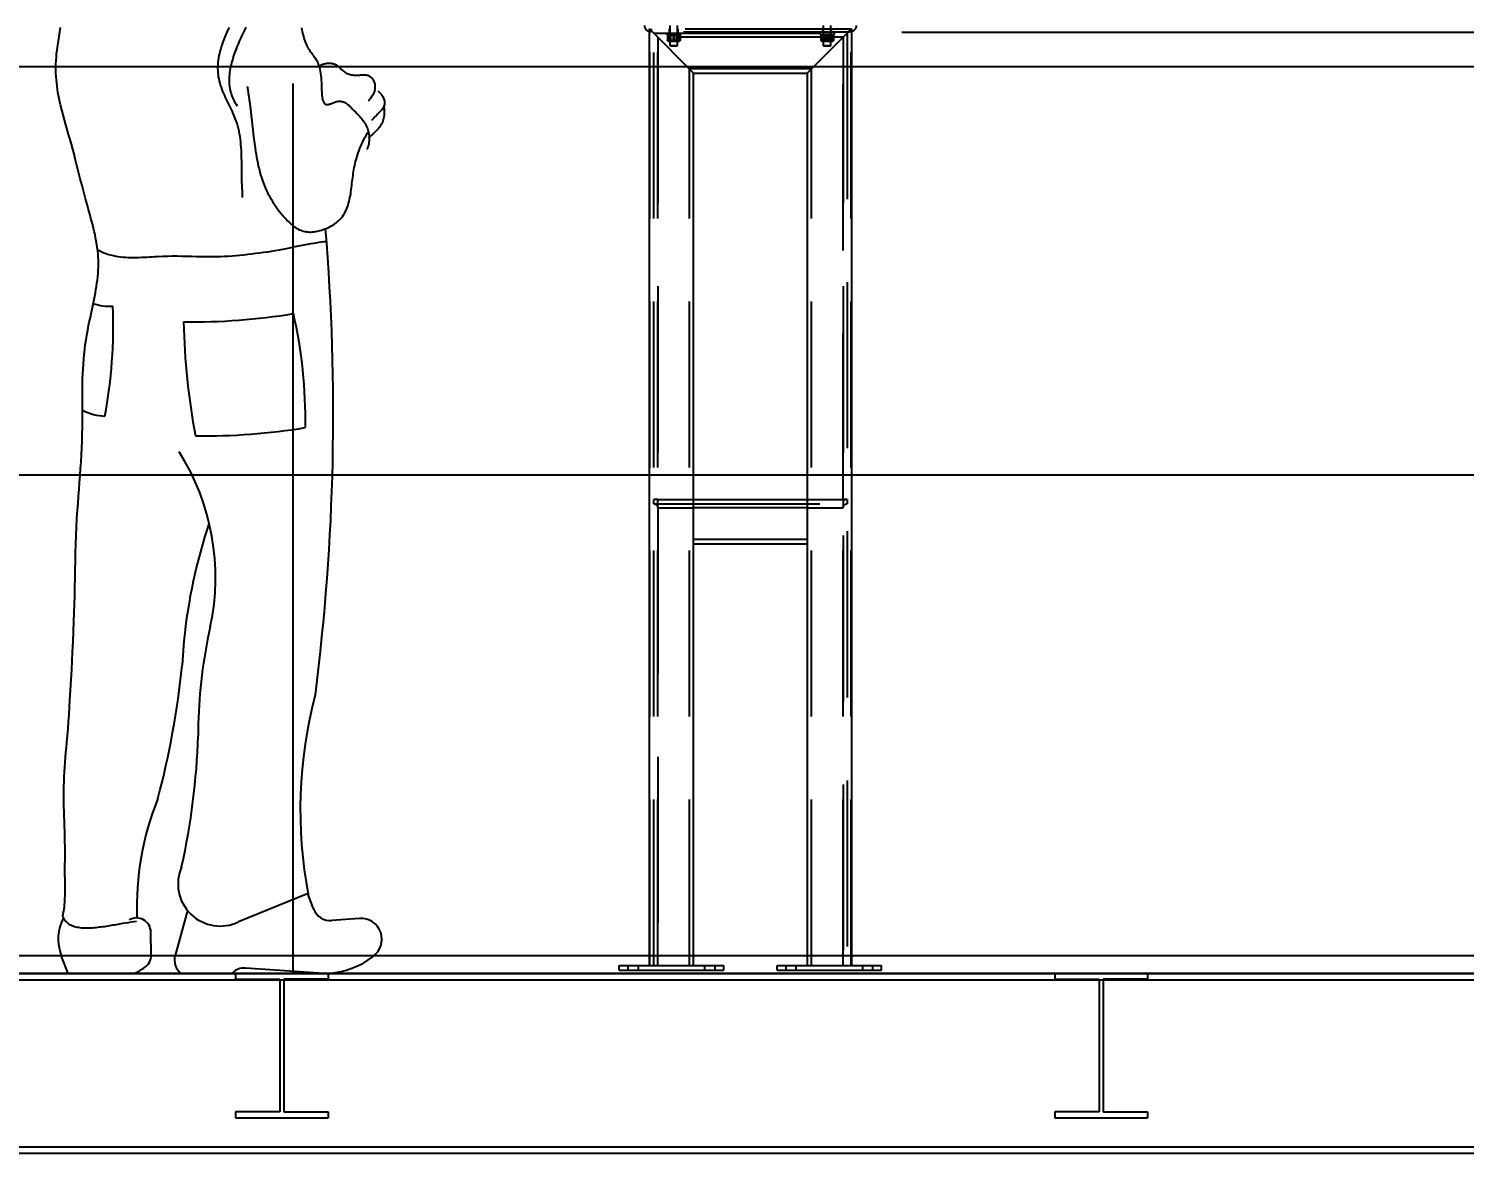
# Model space of a CAD drawing. Header units: metres. Extents: x 0 to 63075, y 0 to 44550.
# Drawn here: x 39666 to 41725, y 14677 to 16290 of the extents above; entities that cross this region are included whole.
import ezdxf

# ---------------------------------------------------------------- set-up
doc = ezdxf.new("R2010")
doc.units = ezdxf.units.M
doc.header["$LTSCALE"] = 75
doc.linetypes.add('HIDDEN2', pattern=[4.7625, 3.175, -1.5875])
doc.layers.add('AM_1', color=7, linetype='Continuous', lineweight=25)
for name, color, linetype in [('SDM', 7, 'Continuous'), ('SL1', 8, 'Continuous'), ('SL4', 4, 'Continuous'), ('ST1', 7, 'HIDDEN2')]:
    doc.layers.add(name, color=color, linetype=linetype)
doc.styles.add('ROMANS', font='ROMANS.SHX')
doc.dimstyles.new('75___1-75', dxfattribs={"dimscale": 75, "dimtxt": 2.5, "dimasz": 2, "dimexe": 1.5, "dimexo": 1, "dimgap": 0.5, "dimtad": 1, "dimdec": 0, "dimzin": 12, "dimtxsty": 'ROMANS', "dimcen": 0, "dimclrd": 256, "dimclre": 256, "dimclrt": 3, "dimazin": 3, "dimtfac": 1, "dimtdec": 0, "dimtmove": 0, "dimatfit": 0, "dimfxl": 1, "dimlwd": -1, "dimlwe": -1, "dimarcsym": 0})

# ---------------------------------------------------------------- blocks, each defined once
blk = doc.blocks.new('A$C58c38efc')
at = {"layer": 'SL1'}
for p, q in [((1721.5, 5455.6), (5693.5, 5455.6)), ((3675.9, 4155), (3675.9, 5431.2)), ((1645.5, 4870), (5769.5, 4870)), ((5960, 4180), (1374.5, 4180)), ((5960, 4155), (1374.5, 4155)), ((1598, 4155), (5822, 4155)), ((2587.9, 4145.9), (3657.1, 4145.9)), ((3593.5, 4155), (3726.5, 4155)), ((3593.5, 4155), (3593.5, 4146.6)), ((3593.5, 4146.6), (3657.1, 4146.6)), ((3657.1, 4146.6), (3657.1, 3956.4)), ((3657.1, 4145.9), (3662.9, 4145.9)), ((3726.5, 4146.6), (3662.9, 4146.6)), ((3662.9, 4146.6), (3662.9, 3956.4)), ((3662.9, 4145.9), (4832.1, 4145.9)), ((3726.5, 4155), (3726.5, 4146.6)), ((4768.5, 4155), (4901.5, 4155)), ((4768.5, 4155), (4768.5, 4146.6)), ((4768.5, 4146.6), (4832.1, 4146.6)), ((4832.1, 4146.6), (4832.1, 3956.4)), ((4832.1, 4145.9), (4837.9, 4145.9)), ((4901.5, 4146.6), (4837.9, 4146.6)), ((4837.9, 4146.6), (4837.9, 3956.4)), ((4837.9, 4145.9), (5822, 4145.9)), ((4901.5, 4155), (4901.5, 4146.6)), ((3657.1, 3956.4), (3593.5, 3956.4)), ((3593.5, 3956.4), (3593.5, 3948)), ((3662.9, 3956.4), (3726.5, 3956.4)), ((3726.5, 3956.4), (3726.5, 3948)), ((4832.1, 3956.4), (4768.5, 3956.4)), ((4768.5, 3956.4), (4768.5, 3948)), ((4837.9, 3956.4), (4901.5, 3956.4)), ((4901.5, 3956.4), (4901.5, 3948)), ((3593.5, 3948), (3726.5, 3948)), ((4768.5, 3948), (4901.5, 3948)), ((1598, 3906.1), (5822, 3906.1)), ((1598, 3897), (5822, 3897))]:
    blk.add_line(p, q, dxfattribs=at)
blk = doc.blocks.new('*D35')
at = {"layer": 'Defpoints', "color": 0, "transparency": 16777216}
for p in [(40843.5, 16285.4), (43023.9, 14935.4), (43023.9, 14935.4)]:
    blk.add_point(p, dxfattribs=at)
at = {"layer": 'SDM', "transparency": 16777216}
for p, q in [((40918.5, 16285.4), (43136.4, 16285.4)), ((43023.9, 16135.4), (43023.9, 15085.4)), ((42948.9, 14935.4), (42911.4, 14935.4))]:
    blk.add_line(p, q, dxfattribs=at)
for points in [[(42998.9, 16135.4), (43048.9, 16135.4), (43023.9, 16285.4)], [(42998.9, 15085.4), (43048.9, 15085.4), (43023.9, 14935.4)]]:
    blk.add_solid(points, dxfattribs=at)
at = {"layer": 'SDM', "color": 3, "transparency": 16777216, "insert": (42892.7, 15610.4), "char_height": 187.5, "attachment_point": 5, "rotation": 90, "style": 'ROMANS'}
blk.add_mtext('1350', dxfattribs=at)
blk = doc.blocks.new('*D36')
at = {"layer": 'Defpoints', "color": 0, "transparency": 16777216}
for p in [(40691.3, 16728.4), (43023.9, 16728.4), (40843.5, 16285.4)]:
    blk.add_point(p, dxfattribs=at)
at = {"layer": 'SDM', "transparency": 16777216}
for p, q in [((43023.9, 16878.4), (43023.9, 17585.6)), ((40766.3, 16728.4), (43136.4, 16728.4)), ((43023.9, 16285.4), (43023.9, 16728.4)), ((40918.5, 16285.4), (43136.4, 16285.4)), ((43023.9, 16135.4), (43023.9, 15985.4))]:
    blk.add_line(p, q, dxfattribs=at)
for points in [[(42998.9, 16878.4), (43048.9, 16878.4), (43023.9, 16728.4)], [(42998.9, 16135.4), (43048.9, 16135.4), (43023.9, 16285.4)]]:
    blk.add_solid(points, dxfattribs=at)
at = {"layer": 'SDM', "color": 3, "transparency": 16777216, "insert": (42892.7, 17307), "char_height": 187.5, "attachment_point": 5, "rotation": 90, "style": 'ROMANS'}
blk.add_mtext('443', dxfattribs=at)
blk = doc.blocks.new('m1900KC2')
at = {"layer": 'SDM'}
for points in [[(-52, -1025.2), (-52, -1024.9), (-52, -1024.7), (-51.9, -1024.5), (-51.9, -1024.3), (-51.8, -1024.1), (-51.8, -1023.8), (-51.7, -1023.6), (-51.7, -1023.4), (-51.6, -1023.2), (-51.6, -1023), (-51.5, -1022.7), (-51.5, -1022.5), (-51.5, -1022.3), (-51.4, -1022.1), (-51.4, -1021.9), (-51.3, -1021.6), (-51.3, -1021.4), (-51.2, -1021.2), (-51.2, -1021), (-50.6, -1017.6), (-50.1, -1014.2), (-49.6, -1010.8), (-49.3, -1007.5), (-49, -1004.2), (-48.8, -1000.9), (-48.6, -997.6), (-48.5, -994.4), (-48.5, -991.1), (-48.5, -991.1), (-48.5, -980.6), (-48.5, -970), (-48.6, -959.3), (-48.6, -948.5), (-48.5, -937.5), (-48.5, -926.6), (-48.5, -926.6), (-48.5, -918.8), (-48.6, -911), (-48.8, -903.2), (-49, -895.4), (-49.3, -887.7), (-49.6, -880), (-49.9, -872.4), (-50.1, -864.7), (-50.4, -857.1), (-50.5, -849.5), (-50.6, -841.9), (-50.5, -834.2), (-50.4, -826.9), (-50.1, -819.5), (-49.8, -812.1), (-49.4, -804.7), (-48.9, -797.3), (-48.3, -789.9), (-47.7, -782.5), (-47.1, -775.1), (-46.4, -767.6), (-45.8, -760.2), (-45.8, -760.2), (-44.9, -749.4), (-44, -738.7), (-43.2, -727.9), (-42.4, -717.2), (-41.7, -706.4), (-41, -695.7), (-41, -695.7), (-40, -680.1), (-39, -664.5), (-38.1, -648.9), (-37.2, -622.1), (-36.3, -606.5), (-35.6, -590.8), (-34.9, -575.2), (-34.9, -575.2), (-34.5, -562.1), (-34.1, -549), (-33.8, -536), (-33.5, -522.9), (-33.3, -509.8), (-33.1, -496.8), (-32.8, -483.7), (-32.5, -470.7), (-32.1, -457.6), (-31.6, -444.5), (-31, -431.5), (-30.3, -418.4), (-29.5, -405.4), (-28.7, -394.9), (-27.9, -384.3), (-27.1, -373.8), (-26.3, -363.3), (-25.5, -352.7), (-24.7, -342.2), (-24, -331.7), (-23.4, -321.2), (-22.9, -310.6), (-22.5, -300.1), (-22.2, -289.6), (-22, -279.1), (-21.9, -271.7), (-21.9, -264.3), (-21.9, -256.8), (-21.9, -249.4), (-22, -242), (-22, -234.6), (-22, -227.2), (-21.9, -219.8), (-21.8, -212.4), (-21.7, -205), (-21.4, -197.6), (-21.1, -190.2), (-20.6, -182.8), (-20.1, -175.4), (-19.4, -168), (-18.5, -160.6), (-17.6, -153.2), (-16.5, -145.8), (-15.3, -138.4), (-13.9, -131), (-12.5, -123.6), (-12.5, -123.6), (-11.5, -118.6), (-10.4, -113.6), (-9.4, -108.7), (-8.3, -103.7), (-7.2, -98.7), (-6.2, -93.8), (-5.1, -88.8), (-4.1, -83.8), (-3.1, -78.9), (-2.2, -73.9), (-1.3, -69), (-0.5, -64.1), (0.2, -59.1), (0.9, -54.2), (1.4, -49.3), (1.8, -44.3), (2.1, -39.4), (2.3, -34.5), (2.4, -29.6), (2.3, -24.7), (2.1, -19.8), (1.8, -14.9), (1.8, -14.9), (1.3, -9.9), (0.7, -5), (0, 0), (-0.8, 5), (-1.8, 9.9), (-2.8, 14.9), (-3.9, 19.8), (-5.1, 24.8), (-6.3, 29.7), (-7.6, 34.7), (-9, 39.6), (-10.4, 44.6), (-11.7, 49.5), (-13.1, 54.5), (-14.5, 59.4), (-15.9, 64.4), (-17.2, 69.3), (-20, 79.5), (-22.6, 89.7), (-25.2, 99.9), (-27.8, 110.1), (-30.3, 120.3), (-32.9, 130.4), (-32.9, 130.4), (-34.8, 137.9), (-36.8, 145.3), (-38.9, 152.8), (-40.9, 160.2), (-43, 167.6), (-45.2, 175.1), (-47.3, 182.5), (-49.4, 190), (-51.5, 197.5), (-53.4, 205), (-55.3, 212.6), (-56.4, 217.4), (-57.4, 222.2), (-58.4, 227), (-59.3, 231.8), (-60, 236.6), (-60.7, 241.4), (-61.3, 246.3), (-61.8, 251.1), (-62.2, 256), (-62.4, 260.8), (-62.5, 265.7), (-62.5, 270.6), (-62.4, 275.4), (-62.2, 280.3), (-61.8, 285.2), (-61.4, 290), (-60.6, 296.8), (-59.7, 303.7), (-58.6, 310.5), (-57.5, 317.2), (-56.4, 324), (-55.3, 330.8)], [(222.5, 71.3), (222.1, 79.8), (221.7, 88.3), (221.5, 96.9), (221.3, 105.6), (221.2, 114.2), (221.1, 123), (221.1, 123), (221.1, 127.1), (221, 131.3), (220.9, 135.5), (220.7, 139.7), (220.6, 143.9), (220.3, 148), (220, 152.2), (219.6, 156.3), (219.1, 160.4), (218.5, 164.5), (217.9, 168.5), (217.1, 172.5), (216.2, 176.5), (215.1, 180.5), (214, 184.4), (212.7, 188.2), (211.3, 192.1), (209.8, 195.9), (208.2, 199.7), (208.2, 199.7), (206.8, 202.8), (205.4, 205.8), (204, 208.9), (202.5, 211.9), (201, 215), (199.5, 218), (198, 221.1), (196.5, 224.1), (195.1, 227.2), (193.7, 230.3), (192.4, 233.4), (191.1, 236.5), (190, 239.7), (188.9, 242.8), (188, 246), (187.2, 249.3), (186.5, 252.4), (185.9, 255.6), (185.5, 258.8), (185.2, 262), (185, 265.2), (184.9, 268.4), (185, 271.7), (185.1, 274.9), (185.4, 278.2), (185.8, 281.4), (186.3, 284.7), (186.9, 287.9), (187.6, 291.1), (188.4, 294.3), (189.2, 297.5), (189.2, 297.5), (190.3, 301.4), (191.6, 305.2), (192.9, 309), (194.3, 312.7), (195.8, 316.5), (197.3, 320.1), (198.9, 323.8), (200.6, 327.4), (202.3, 331)], [(227.6, 331.2), (225.4, 327), (223.3, 322.8), (221.3, 318.5), (219.3, 314.2), (217.3, 309.9), (215.5, 305.5), (213.6, 301.1), (211.9, 296.6), (210.3, 292.1), (209.2, 289.1), (208.3, 286.2), (207.3, 283.2), (206.5, 280.2), (205.7, 277.2), (204.9, 274.1), (204.2, 271.1), (203.6, 268.1), (203.1, 265), (202.6, 262), (202.3, 258.9), (202, 255.9), (201.9, 252.8), (201.9, 249.8), (201.9, 246.8), (202.1, 243.8), (202.4, 240.9), (202.9, 237.9), (203.5, 235), (203.5, 235), (204.1, 232.5), (204.8, 230.1), (205.6, 227.7), (206.5, 225.3), (207.5, 222.9), (208.6, 220.6), (209.8, 218.2), (211.1, 215.9), (212.5, 213.7), (214.1, 211.4)], [(312.1, 330.2), (312.8, 327.2), (313.5, 324.2), (314.2, 321.3), (314.9, 318.4), (315.7, 315.6), (316.5, 312.9), (317.4, 310.3), (318.4, 307.7), (319.4, 305.3), (320.5, 303.1), (321.6, 300.9), (322.7, 299), (323.9, 297.2), (325.1, 295.4), (326.3, 293.8), (327.6, 292.1), (328.8, 290.4), (330.1, 288.8), (331.3, 287.1), (332.6, 285.3), (333.8, 283.5), (334.9, 281.5), (336, 279.5), (337.1, 277.3), (338, 275), (338.9, 272.5), (339.7, 269.8), (340.4, 266.9), (341, 263.9), (341.5, 260.7), (341.9, 257.4), (342.2, 253.9), (342.5, 250.3), (342.7, 246.6), (342.7, 246.6), (342.8, 244.5), (342.9, 242.5), (342.9, 240.5), (343, 238.4), (343.1, 236.4), (343.1, 234.5), (343.2, 232.5), (343.3, 230.6), (343.5, 228.8), (343.6, 227.1), (343.8, 225.4), (344, 223.8), (344.3, 222.2), (344.6, 220.8), (344.9, 219.5), (345.3, 218.3), (345.7, 217.3), (346.2, 216.3), (346.8, 215.5), (347.4, 214.8), (348.1, 214.3), (348.8, 213.9), (349.6, 213.6), (350.5, 213.4), (351.4, 213.3), (352.4, 213.4), (353.5, 213.6), (354.6, 213.9), (355.7, 214.2), (356.9, 214.6), (356.9, 214.6), (358.1, 215.1), (359.3, 215.5), (360.6, 216), (361.8, 216.5), (363.1, 216.9), (364.4, 217.4), (364.4, 217.4), (365.9, 217.8), (367.4, 218.1), (368.9, 218.3), (370.4, 218.3), (371.8, 218.3), (373.3, 218.1), (374.7, 217.8), (376.1, 217.4), (377.4, 216.8), (378.7, 216.2), (380.1, 215.4), (381.3, 214.6), (382.6, 213.6), (383.8, 212.6), (385.1, 211.6), (386.3, 210.4), (387.4, 209.3), (388.6, 208.1), (389.8, 207), (390.9, 205.8), (390.9, 205.8), (392.7, 203.9), (394.5, 202.1), (396.2, 200.3), (397.9, 198.5), (399.6, 196.8), (401.2, 195), (402.8, 193.2), (404.4, 191.4), (405.8, 189.5), (405.8, 189.5), (407, 187.8), (408.2, 186.1), (409.3, 184.3), (410.3, 182.5), (411.2, 180.6), (412.1, 178.6), (412.9, 176.6), (413.6, 174.6), (414.2, 172.6), (414.7, 170.5), (414.7, 170.5), (415.1, 168.3), (415.4, 166.1), (415.6, 163.9), (415.7, 161.8), (415.7, 159.6), (415.5, 157.4), (415.3, 155.3), (414.9, 153.1), (414.4, 151), (413.8, 148.9), (413.1, 146.8), (412.2, 144.7)], [(339.3, 271.7), (340.3, 272.4), (341.2, 273.1), (342.2, 273.7), (343.3, 274.2), (344.3, 274.7), (345.4, 275.1), (345.4, 275.1), (346.8, 275.5), (348.2, 275.8), (349.7, 276.1), (351.2, 276.3), (352.7, 276.4), (354.2, 276.4), (354.2, 276.4), (355.4, 276.4), (356.6, 276.4), (357.8, 276.3), (359, 276.1), (360.1, 275.9), (361.2, 275.6), (362.3, 275.3), (363.4, 274.9), (364.4, 274.4), (364.4, 274.4), (365.5, 273.8), (366.5, 273.1), (367.5, 272.4), (368.4, 271.6), (369.4, 270.7), (370.3, 269.9), (371.2, 269), (372.1, 268), (373, 267.1), (373.9, 266.2), (373.9, 266.2), (375.2, 265.1), (376.4, 264.1), (377.8, 263.1), (379.1, 262.2), (380.5, 261.4), (382, 260.7), (383.5, 260.1), (385, 259.6), (386.6, 259.1), (388.2, 258.8), (388.2, 258.8), (389.9, 258.5), (391.5, 258.2), (393.2, 258.1), (394.9, 258), (396.6, 258), (398.4, 258.1), (398.4, 258.1), (399.7, 258.2), (401, 258.3), (402.3, 258.4), (403.6, 258.5), (404.8, 258.6), (406.1, 258.7), (407.4, 258.7), (408.7, 258.7), (409.9, 258.6), (411.2, 258.4), (412.4, 258.2), (413.5, 257.9), (414.7, 257.4), (415.7, 256.9), (416.7, 256.3), (417.7, 255.6), (418.6, 254.8), (419.5, 253.9), (420.3, 252.9), (421, 251.9), (421.7, 250.9), (422.3, 249.7), (422.8, 248.6), (422.8, 248.6), (423.3, 247.3), (423.7, 245.9), (424, 244.5), (424.3, 243.1), (424.4, 241.8), (424.4, 240.4), (424.4, 239), (424.3, 237.6), (424.1, 236.3), (423.8, 235), (423.5, 233.6), (423, 232), (422.3, 230.3), (421.6, 228.7), (420.8, 227.1), (419.9, 225.6), (418.9, 224.1), (417.8, 222.7), (416.6, 221.3), (415.4, 219.9), (414, 218.6)], [(229.3, 241.1), (230.2, 235.9), (231, 230.7), (231.8, 225.5), (232.6, 220.3), (233.3, 215.1), (234, 209.9), (234, 209.9), (234.9, 202.9), (235.7, 196), (236.5, 189), (237.3, 182.1), (238, 175.1), (238.8, 168), (239.6, 161), (240.5, 153.9), (241.5, 146.7), (241.5, 146.7), (242.2, 142.2), (242.9, 137.6), (243.7, 133), (244.5, 128.5), (245.5, 123.9), (246.4, 119.4), (247.5, 115), (248.6, 110.6), (249.9, 106.2), (251.2, 101.9), (252.6, 97.6), (254.1, 93.5), (255.7, 89.3), (257.4, 85.3), (259.3, 81.3), (261.2, 77.5), (262.8, 74.3), (264.6, 71.3), (266.3, 68.2), (268.2, 65.2), (270.1, 62.2), (272.2, 59.2), (274.2, 56.2), (276.4, 53.3), (278.7, 50.3), (281, 47.4), (283.4, 44.5), (285.9, 41.6), (288.4, 38.7), (291.1, 36), (293.8, 33.3), (293.8, 33.3), (295.4, 31.8), (297, 30.4), (298.6, 29.1), (300.3, 27.7), (302, 26.5), (303.8, 25.3), (305.6, 24.2), (307.4, 23.2), (309.2, 22.3), (311.1, 21.5), (313, 20.8), (314.9, 20.2), (316.9, 19.7), (318.8, 19.4), (320.7, 19.1), (322.7, 18.9), (324.6, 18.8), (326.6, 18.8), (328.6, 18.9), (330.6, 19.1), (332.6, 19.4), (334.6, 19.7), (336.7, 20.1), (338.7, 20.6), (340.6, 21.1), (343.1, 21.8), (345.5, 22.6), (347.9, 23.4), (350.2, 24.4), (352.5, 25.3), (354.7, 26.4), (356.9, 27.5), (359, 28.7), (361.1, 30), (363.1, 31.3), (363.1, 31.3), (365.3, 32.9), (367.4, 34.7), (369.5, 36.5), (371.4, 38.5), (373.2, 40.5), (374.8, 42.7), (376.4, 44.9), (377.8, 47.2), (379.1, 49.6), (380.4, 52.1), (381.5, 54.6), (382.5, 57.3), (383.4, 60), (384.3, 62.7), (385, 65.5), (385.7, 68.4), (386.3, 71.3), (386.9, 74.3), (387.4, 77.3), (387.8, 80.3), (388.3, 83.4), (388.7, 86.5), (389, 89.6), (389.4, 92.7), (389.8, 95.8), (390.2, 98.9), (390.6, 102), (391, 105.1), (391.4, 108.2), (391.9, 111.2), (392.4, 114.3), (392.9, 117.3), (393.5, 120.3), (394.2, 123.2), (394.9, 126.2), (395.7, 129.1), (395.7, 129.1), (396.7, 132.6), (397.8, 136.2), (399, 139.6), (400.3, 143.1), (401.6, 146.5), (403, 149.8), (404.5, 153.2), (406, 156.5), (407.6, 159.8), (409.2, 163), (409.2, 163), (410, 164.6), (410.9, 166.2), (411.7, 167.8), (412.5, 169.3), (413.3, 170.9)], [(428.9, 233.6), (430.4, 232.5), (431.8, 231.3), (433.1, 230), (434.3, 228.6), (435.4, 227.1), (436.4, 225.5), (436.4, 225.5), (437.1, 224.2), (437.7, 222.9), (438.2, 221.5), (438.6, 220.1), (438.9, 218.7), (439.1, 217.4), (439.1, 217.4), (439.2, 216), (439.1, 214.6), (438.9, 213.3), (438.6, 212), (438.2, 210.8), (437.7, 209.5), (437, 208.3), (436.3, 207.1), (435.5, 205.9), (434.6, 204.8), (433.6, 203.7), (432.6, 202.6), (431.6, 201.5), (430.5, 200.5), (429.5, 199.4), (428.4, 198.4), (427.3, 197.3), (426.2, 196.3), (426.2, 196.3), (425, 195.1), (423.8, 193.8), (422.6, 192.6), (421.5, 191.3), (420.4, 190.1), (419.4, 188.8)], [(437.8, 211.9), (438, 209.8), (438.3, 207.7), (438.4, 205.5), (438.5, 203.4), (438.5, 201.2), (438.4, 199), (438.4, 199), (438.3, 196.8), (438, 194.6), (437.7, 192.4), (437.2, 190.2), (436.5, 188.1), (435.7, 186.1), (435.7, 186.1), (435.1, 184.7), (434.3, 183.3), (433.5, 182), (432.6, 180.7), (431.7, 179.4), (430.7, 178.2), (429.7, 176.9), (428.7, 175.7), (427.6, 174.6), (427.6, 174.6), (425.4, 172.3), (423.3, 170.1), (421.1, 168), (418.9, 165.9), (416.8, 163.8), (414.7, 161.7)], [(350.6, 4), (346.6, 3.6), (342.5, 3.1), (338.5, 2.6), (334.4, 2), (330.4, 1.4), (326.4, 0.7), (326.4, 0.7), (318.3, -0.8), (310.3, -2.3), (302.3, -4), (294.2, -5.7), (286.2, -7.3), (278.2, -8.8), (278.2, -8.8), (272.2, -9.8), (266.2, -10.8), (260.2, -11.8), (254.2, -12.6), (248.2, -13.4), (242.2, -14.2), (242.2, -14.2), (236.2, -15), (230.3, -15.7), (224.3, -16.3), (218.3, -16.9), (212.4, -17.5), (206.4, -18), (200.4, -18.4), (194.5, -18.7), (188.5, -19), (188.5, -19), (181.2, -19.2), (173.9, -19.2), (166.6, -19.2), (159.2, -19.1), (151.9, -18.9), (144.6, -18.7), (137.2, -18.5), (129.9, -18.4), (122.5, -18.3), (115.1, -18.3), (107.7, -18.4), (100.2, -18.7), (92.8, -19), (88.7, -19.2), (84.6, -19.4), (80.5, -19.6), (76.4, -19.9), (72.3, -20.1), (68.3, -20.2), (64.2, -20.4), (60.2, -20.5), (56.1, -20.6), (52.1, -20.5), (48.1, -20.4), (44.1, -20.2), (40.2, -19.9), (36.2, -19.5), (32.3, -19), (32.3, -19), (30, -18.6), (27.7, -18.2), (25.5, -17.7), (23.2, -17.2), (21, -16.6), (18.7, -16), (16.5, -15.3), (14.3, -14.6), (12.1, -13.8), (9.9, -12.9), (7.7, -12), (5.5, -11.1), (3.3, -10), (1.2, -9)], [(173.1, -583.6), (169, -602.8)], [(132.9, -604.8), (130.2, -642.3)], [(322.3, -990.4), (216.3, -1033.6)], [(330.8, -1013.9), (322.7, -992.2)], [(60.5, -1033.1), (56.5, -1033.7), (52.3, -1034.3), (48, -1035), (43.5, -1035.7), (39, -1036.5), (34.4, -1037.3), (34.4, -1037.3), (31.9, -1037.7), (29.4, -1038.1), (26.9, -1038.6), (24.4, -1039), (21.8, -1039.4), (19.3, -1039.9), (16.7, -1040.3), (14.1, -1040.7), (11.5, -1041.1), (8.9, -1041.5), (6.3, -1041.8), (3.7, -1042.1), (1.1, -1042.5), (-1.4, -1042.7), (-4, -1043), (-6.5, -1043.2), (-9, -1043.3), (-11.5, -1043.4), (-13.9, -1043.5), (-16.4, -1043.5), (-18.7, -1043.5), (-21, -1043.4), (-23.3, -1043.2), (-25.6, -1042.9), (-27.7, -1042.6), (-29.8, -1042.2), (-31.9, -1041.8), (-33.9, -1041.2), (-35.8, -1040.6), (-37.6, -1039.9), (-39.4, -1039), (-41, -1038.1), (-42.6, -1037.1), (-44.1, -1036), (-45.5, -1034.8), (-46.9, -1033.4), (-48.1, -1032), (-49.2, -1030.5), (-50.3, -1028.8), (-51.2, -1027), (-52, -1025.2)], [(138.4, -1016.5), (119.5, -1084.9)], [(400.9, -1028.6), (358.7, -1031.8)], [(82.9, -1084.4), (82.5, -1049.4)], [(435, -1062.2), (434.9, -1062.8)], [(-43.9, -1112.3), (-54.3, -1084.9)], [(421.2, -1086.5), (404.8, -1097.7)], [(57, -1112.3), (-43.9, -1112.3)], [(206.6, -1112.3), (128.4, -1112.3)], [(338.9, -1112), (226.7, -1104.3)]]:
    blk.add_lwpolyline(points, dxfattribs=at)
for centre, radius, start, end in [((-3028.3, -257.8), 3389.1, 352.717, 4.7668), ((19.2, -23.9), 70.7, 249.5971, 274.4051), ((-762.4, -121.6), 787.5, 349.6989, 1.9787), ((143.4, 853), 971.4, 269.3511, 279.276), ((-404.6, -267.1), 722.9, 359.0041, 12.9076), ((1208.5, -94), 1076.4, 181.2937, 190.618), ((19.3, -167.9), 94.7, 244.203, 265.845), ((161.6, 679), 971.4, 269.3511, 279.276), ((-176.2, -508.1), 357.4, 347.805, 32.4441), ((961, -688.3), 832.3, 161.5589, 174.2419), ((894.5, -747.5), 739.8, 168.7245, 180.1769), ((-1156.8, -512.6), 1293.5, 345.08, 354.2419), ((1000.3, -863.5), 689.8, 165.2108, 190.756), ((-932.3, -713.8), 1087.6, 347.4761, 358.1078), ((502.5, -1011.4), 441.6, 157.9552, 182.1265), ((188.2, -975.8), 64.3, 156.0882, 295.9264), ((11.3, -1059.9), 70.3, 152.4871, 200.8302), ((60.5, -1049.7), 21.9, 0.7785, 120.1348), ((356.6, -1004.3), 27.6, 200.4416, 274.3141), ((403.3, -1060.3), 31.7, 304.2534, 94.3141), ((60.6, -1084.7), 22.3, 301.6833, 0.7785), ((144.6, -1091.8), 26.1, 164.4813, 231.547), ((3.5, -998.7), 125.6, 295.2382, 303.2705), ((224.9, -1129.2), 25, 86.0715, 137.3532), ((347.1, -991.3), 120.9, 266.0715, 298.4564)]:
    blk.add_arc(centre, radius, start, end, dxfattribs=at)
blk = doc.blocks.new('A$C3224c420')
at = {"layer": 'SL4'}
for p, q in [((48, 1350), (48, 6.3)), ((48, 1350), (111.5, 1286.5)), ((274.5, 1286.5), (338, 1350)), ((338, 6.3), (338, 1350)), ((111.5, 1286.5), (111.5, 6.3)), ((274.5, 1286.5), (111.5, 1286.5)), ((274.5, 6.3), (274.5, 1286.5)), ((111.5, 675), (111.5, 611.5)), ((274.5, 675), (111.5, 675)), ((274.5, 611.5), (274.5, 675)), ((274.5, 611.5), (111.5, 611.5)), ((4.8, 0), (4.8, 6.3)), ((154.8, 6.3), (4.8, 6.3)), ((154.8, 0), (4.8, 0)), ((154.8, 0), (154.8, 6.3)), ((231.3, 0), (231.3, 6.3)), ((381.3, 6.3), (231.3, 6.3)), ((381.3, 0), (231.3, 0)), ((381.3, 0), (381.3, 6.3))]:
    blk.add_line(p, q, dxfattribs=at)
for centre, start, end in [((50.8, 1354.8), 210, 253.1405), ((335.2, 1354.8), 286.8595, 330)]:
    blk.add_arc(centre, 9.53, start, end, dxfattribs=at)
at = {"layer": 'ST1'}
for p, q in [((48.5, 6.3), (48.5, 1349.5)), ((48.5, 1349.5), (337.5, 1349.5)), ((50.8, 1350), (50.8, 1345.2)), ((50.8, 1345.2), (335.2, 1345.2)), ((54.3, 1343.6), (54.3, 6.3)), ((331.6, 1343.6), (54.3, 1343.6)), ((73, 1343.6), (73, 1341.6)), ((93, 1341.6), (73, 1341.6)), ((74.5, 1341.4), (73.9, 1340.9)), ((73.9, 1340.9), (73.9, 1333.1)), ((75, 1341.6), (74.5, 1341.4)), ((74.5, 1340.9), (74.5, 1333.1)), ((75.6, 1340.9), (75.6, 1333.1)), ((77, 1350), (77, 1343.6)), ((77, 1340.9), (77, 1333.1)), ((77.8, 1343.6), (77.8, 1341.6)), ((78, 1354.8), (78, 1325.6)), ((88, 1341.6), (78, 1341.6)), ((78, 1341.6), (78.7, 1341.1)), ((78, 1341.6), (78, 1341.6)), ((83.8, 1341.1), (78.7, 1341.1)), ((78.7, 1341.1), (78.7, 1332.9)), ((80, 1340.9), (80, 1333.1)), ((81.9, 1340.9), (81.9, 1333.1)), ((87.2, 1341.1), (83.8, 1341.1)), ((84.1, 1340.9), (84.1, 1333.1)), ((86, 1340.9), (86, 1333.1)), ((87.2, 1341.1), (88, 1341.6)), ((87.2, 1332.9), (87.2, 1341.1)), ((88, 1325.6), (88, 1354.8)), ((88, 1341.6), (88, 1341.6)), ((88.2, 1341.6), (88.2, 1343.6)), ((89, 1343.6), (89, 1350)), ((89, 1340.9), (89, 1333.1)), ((90.4, 1340.9), (90.4, 1333.1)), ((91.5, 1341.4), (91, 1341.6)), ((91.5, 1341.4), (92.1, 1340.9)), ((91.5, 1340.9), (91.5, 1333.1)), ((92.1, 1340.9), (92.1, 1333.1)), ((93, 1341.6), (93, 1343.6)), ((293, 1343.6), (293, 1341.6)), ((313, 1341.6), (293, 1341.6)), ((295, 1341.6), (293.8, 1340.9)), ((293.8, 1340.9), (293.8, 1333.1)), ((294.5, 1340.9), (294.5, 1333.1)), ((295.6, 1340.9), (295.6, 1333.1)), ((297, 1350), (297, 1343.6)), ((297.8, 1343.6), (297.8, 1341.6)), ((298, 1354.8), (298, 1325.6)), ((308, 1341.6), (298, 1341.6)), ((298, 1341.6), (298, 1341.6)), ((298, 1341.6), (298.8, 1341.1)), ((298.4, 1340.9), (298.4, 1333.1)), ((303, 1341.1), (298.8, 1341.1)), ((298.8, 1341.1), (298.8, 1332.9)), ((301.9, 1340.9), (301.9, 1333.1)), ((307.3, 1341.1), (303, 1341.1)), ((304.1, 1340.9), (304.1, 1333.1)), ((307.3, 1341.1), (308, 1341.6)), ((307.3, 1332.9), (307.3, 1341.1)), ((307.6, 1340.9), (307.6, 1333.1)), ((308, 1325.6), (308, 1354.8)), ((308, 1341.6), (308, 1341.6)), ((308.3, 1341.6), (308.3, 1343.6)), ((309, 1343.6), (309, 1350)), ((310.4, 1340.9), (310.4, 1333.1)), ((312.2, 1340.9), (311, 1341.6)), ((311.5, 1340.9), (311.5, 1333.1)), ((312.2, 1340.9), (312.2, 1333.1)), ((313, 1341.6), (313, 1343.6)), ((331.6, 6.3), (331.6, 1343.6)), ((335.2, 1350), (335.2, 1345.2)), ((337.5, 6.3), (337.5, 1349.5)), ((60.2, 1337.8), (60.2, 6.3)), ((60.2, 1337.8), (325.8, 1337.8)), ((60.2, 675), (60.2, 1337.8)), ((74.5, 1332.6), (75, 1332.3)), ((76.9, 1332.3), (75, 1332.3)), ((84.5, 1332.3), (76.9, 1332.3)), ((78.7, 1332.9), (78, 1332.3)), ((78, 1325.6), (88, 1325.6)), ((78, 1325.6), (78.8, 1324.8)), ((78.7, 1332.9), (87.2, 1332.9)), ((78.8, 1324.8), (87.2, 1324.8)), ((90.6, 1332.3), (84.5, 1332.3)), ((88, 1332.3), (87.2, 1332.9)), ((87.2, 1324.8), (88, 1325.6)), ((91, 1332.3), (90.6, 1332.3)), ((90.9, 1332.3), (91, 1332.3)), ((91, 1332.3), (91.5, 1332.6)), ((293.8, 1333.1), (295, 1332.3)), ((296.1, 1332.3), (295, 1332.3)), ((303, 1332.3), (296.1, 1332.3)), ((298.8, 1332.9), (298, 1332.3)), ((298, 1325.6), (308, 1325.6)), ((298, 1325.6), (298.8, 1324.8)), ((298.8, 1332.9), (307.3, 1332.9)), ((298.8, 1324.8), (307.2, 1324.8)), ((309.9, 1332.3), (303, 1332.3)), ((307.2, 1324.8), (308, 1325.6)), ((308, 1332.3), (307.3, 1332.9)), ((311, 1332.3), (309.9, 1332.3)), ((311, 1332.3), (312.2, 1333.1)), ((325.8, 6.3), (325.8, 1337.8)), ((325.8, 1337.8), (325.8, 675)), ((105.6, 6.3), (105.6, 1292.3)), ((105.6, 1292.3), (280.3, 1292.3)), ((280.3, 6.3), (280.3, 1292.3)), ((54.3, 674.5), (331.6, 674.5)), ((54.3, 675), (54.3, 668.6)), ((54.3, 675), (60.2, 675)), ((331.6, 668.6), (54.3, 668.6)), ((60.2, 675), (60.2, 662.8)), ((111.5, 675), (60.2, 675)), ((111.5, 662.8), (60.2, 662.8)), ((60.2, 6.3), (60.2, 662.8)), ((111.5, 662.8), (274.5, 662.8)), ((325.8, 675), (274.5, 675)), ((325.8, 662.8), (274.5, 662.8)), ((325.8, 662.8), (325.8, 675)), ((325.8, 675), (331.6, 675)), ((325.8, 662.8), (325.8, 6.3)), ((331.6, 668.6), (331.6, 675)), ((111.5, 617.3), (274.5, 617.3)), ((17.8, 6.3), (17.8, 0)), ((31.8, 0), (31.8, 6.3)), ((127.8, 6.3), (127.8, 0)), ((141.8, 0), (141.8, 6.3)), ((244.3, 6.3), (244.3, 0)), ((258.3, 0), (258.3, 6.3)), ((354.3, 6.3), (354.3, 0)), ((368.3, 0), (368.3, 6.3))]:
    blk.add_line(p, q, dxfattribs=at)
at = {"layer": 'ST1', "flags": 128}
for points in [[(48, 1345.6), (48.9, 1345.4), (50.8, 1345.2)], [(335.2, 1345.2), (337.1, 1345.4), (338, 1345.6)]]:
    blk.add_lwpolyline(points, dxfattribs=at)
at = {"layer": 'ST1'}
for centre, radius, start, end in [((50.8, 1354.8), 9.53, 180, 210), ((335.2, 1354.8), 9.53, 330, 0), ((54.3, 662.8), 5.85, 0, 90), ((331.6, 662.8), 5.85, 90, 180)]:
    blk.add_arc(centre, radius, start, end, dxfattribs=at)
for points, knots in [([(73.9, 1340.9), (74.4, 1341.1), (75.4, 1341.5), (76.4, 1341.6), (76.9, 1341.6)], [0, 0, 0, 0, 0.495458, 1, 1, 1, 1]), ([(74.5, 1340.9), (74.8, 1341), (76, 1341.5), (77.3, 1341.6), (78.2, 1341.6)], [0, 0, 0, 0, 0.257551, 1, 1, 1, 1]), ([(75.1, 1341.6), (75.1, 1341.6), (75.2, 1341.6), (75.4, 1341.5), (75.5, 1341.1), (75.6, 1340.9)], [0, 0, 0, 0, 0.070086, 0.530782, 1, 1, 1, 1]), ([(77, 1340.9), (76.7, 1341.1), (76.2, 1341.5), (75.7, 1341.6), (75.4, 1341.6)], [0, 0, 0, 0, 0.495458, 1, 1, 1, 1]), ([(75.6, 1340.9), (76.3, 1341.1), (77.7, 1341.5), (79.1, 1341.6), (79.9, 1341.6)], [0, 0, 0, 0, 0.495458, 1, 1, 1, 1]), ([(76.9, 1341.6), (77, 1341.6), (77.6, 1341.6), (78.6, 1341.5), (79.5, 1341.1), (80, 1340.9)], [0, 0, 0, 0, 0.070086, 0.530782, 1, 1, 1, 1]), ([(77, 1340.9), (77.3, 1341), (78.8, 1341.5), (80.4, 1341.6), (81.5, 1341.6)], [0, 0, 0, 0, 0.257551, 1, 1, 1, 1]), ([(78.2, 1341.6), (78.5, 1341.6), (79.8, 1341.6), (81, 1341.2), (81.9, 1340.9)], [0, 0, 0, 0, 0.2686336, 1, 1, 1, 1]), ([(79.9, 1341.6), (80, 1341.6), (80.7, 1341.6), (82.2, 1341.5), (83.5, 1341.1), (84.1, 1340.9)], [0, 0, 0, 0, 0.070086, 0.530782, 1, 1, 1, 1]), ([(80, 1340.9), (80.4, 1341), (81.8, 1341.5), (83.4, 1341.6), (84.5, 1341.6)], [0, 0, 0, 0, 0.257551, 1, 1, 1, 1]), ([(81.5, 1341.6), (81.9, 1341.6), (83.4, 1341.6), (84.9, 1341.2), (86, 1340.9)], [0, 0, 0, 0, 0.268634, 1, 1, 1, 1]), ([(86.1, 1341.6), (86, 1341.6), (85.3, 1341.6), (83.8, 1341.5), (82.5, 1341.1), (81.9, 1340.9)], [0, 0, 0, 0, 0.070086, 0.530782, 1, 1, 1, 1]), ([(84.1, 1340.9), (84.4, 1341), (85.6, 1341.5), (86.9, 1341.6), (87.8, 1341.6)], [0, 0, 0, 0, 0.2575513, 1, 1, 1, 1]), ([(84.5, 1341.6), (84.9, 1341.6), (86.5, 1341.6), (88, 1341.2), (89, 1340.9)], [0, 0, 0, 0, 0.268634, 1, 1, 1, 1]), ([(89.1, 1341.6), (89, 1341.6), (88.4, 1341.6), (87.4, 1341.5), (86.5, 1341.1), (86, 1340.9)], [0, 0, 0, 0, 0.0700858, 0.5307822, 1, 1, 1, 1]), ([(90.4, 1340.9), (89.7, 1341.1), (88.3, 1341.5), (86.9, 1341.6), (86.1, 1341.6)], [0, 0, 0, 0, 0.495458, 1, 1, 1, 1]), ([(87.8, 1341.6), (88.1, 1341.6), (89.4, 1341.6), (90.6, 1341.2), (91.5, 1340.9)], [0, 0, 0, 0, 0.268634, 1, 1, 1, 1]), ([(89, 1340.9), (89.3, 1341.1), (89.8, 1341.5), (90.3, 1341.6), (90.6, 1341.6)], [0, 0, 0, 0, 0.495458, 1, 1, 1, 1]), ([(92.1, 1340.9), (91.6, 1341.1), (90.6, 1341.5), (89.6, 1341.6), (89.1, 1341.6)], [0, 0, 0, 0, 0.495458, 1, 1, 1, 1]), ([(90.9, 1341.6), (90.9, 1341.6), (90.8, 1341.6), (90.6, 1341.5), (90.5, 1341.1), (90.4, 1340.9)], [0, 0, 0, 0, 0.070086, 0.530782, 1, 1, 1, 1]), ([(293.8, 1340.9), (294.1, 1341.1), (294.9, 1341.5), (295.7, 1341.6), (296.1, 1341.6)], [0, 0, 0, 0, 0.495458, 1, 1, 1, 1]), ([(294.5, 1340.9), (295.1, 1341.1), (296.3, 1341.5), (297.6, 1341.6), (298.2, 1341.6)], [0, 0, 0, 0, 0.495458, 1, 1, 1, 1]), ([(295.6, 1340.9), (295.5, 1341.1), (295.3, 1341.5), (295.1, 1341.6), (295.1, 1341.6)], [0, 0, 0, 0, 0.495458, 1, 1, 1, 1]), ([(295.6, 1340.9), (295.9, 1341), (297.3, 1341.5), (298.8, 1341.6), (299.8, 1341.6)], [0, 0, 0, 0, 0.257551, 1, 1, 1, 1]), ([(296.1, 1341.6), (296.1, 1341.6), (296.5, 1341.6), (297.3, 1341.5), (298, 1341.1), (298.4, 1340.9)], [0, 0, 0, 0, 0.070086, 0.530782, 1, 1, 1, 1]), ([(298.2, 1341.6), (298.3, 1341.6), (299, 1341.6), (300.2, 1341.5), (301.4, 1341.1), (301.9, 1340.9)], [0, 0, 0, 0, 0.070086, 0.530782, 1, 1, 1, 1]), ([(298.4, 1340.9), (298.8, 1341), (300.3, 1341.5), (301.8, 1341.6), (303, 1341.6)], [0, 0, 0, 0, 0.257551, 1, 1, 1, 1]), ([(299.8, 1341.6), (300.2, 1341.6), (301.7, 1341.6), (303.1, 1341.2), (304.1, 1340.9)], [0, 0, 0, 0, 0.268634, 1, 1, 1, 1]), ([(301.9, 1340.9), (302.3, 1341), (303.7, 1341.5), (305.1, 1341.6), (306.2, 1341.6)], [0, 0, 0, 0, 0.257551, 1, 1, 1, 1]), ([(303, 1341.6), (303.4, 1341.6), (305, 1341.6), (306.5, 1341.2), (307.6, 1340.9)], [0, 0, 0, 0, 0.268634, 1, 1, 1, 1]), ([(307.8, 1341.6), (307.7, 1341.6), (307, 1341.6), (305.8, 1341.5), (304.6, 1341.1), (304.1, 1340.9)], [0, 0, 0, 0, 0.070086, 0.530782, 1, 1, 1, 1]), ([(306.2, 1341.6), (306.6, 1341.6), (308, 1341.6), (309.4, 1341.2), (310.4, 1340.9)], [0, 0, 0, 0, 0.268634, 1, 1, 1, 1]), ([(307.6, 1340.9), (308, 1341.1), (308.8, 1341.5), (309.5, 1341.6), (309.9, 1341.6)], [0, 0, 0, 0, 0.495458, 1, 1, 1, 1]), ([(311.5, 1340.9), (310.9, 1341.1), (309.7, 1341.5), (308.4, 1341.6), (307.8, 1341.6)], [0, 0, 0, 0, 0.495458, 1, 1, 1, 1]), ([(309.9, 1341.6), (310, 1341.6), (310.4, 1341.6), (311.2, 1341.5), (311.9, 1341.1), (312.2, 1340.9)], [0, 0, 0, 0, 0.070086, 0.530782, 1, 1, 1, 1]), ([(310.4, 1340.9), (310.5, 1341.1), (310.7, 1341.5), (310.9, 1341.6), (310.9, 1341.6)], [0, 0, 0, 0, 0.495458, 1, 1, 1, 1]), ([(73.9, 1333.1), (74.4, 1332.9), (75.4, 1332.5), (76.4, 1332.4), (76.9, 1332.3)], [0, 0, 0, 0, 0.495458, 1, 1, 1, 1]), ([(75.4, 1332.3), (75.4, 1332.3), (75.1, 1332.4), (74.6, 1332.5), (74.2, 1332.9), (73.9, 1333.1)], [0, 0, 0, 0, 0.0700858, 0.5307822, 1, 1, 1, 1]), ([(74.5, 1333.1), (74.8, 1333), (76, 1332.5), (77.3, 1332.4), (78.2, 1332.3)], [0, 0, 0, 0, 0.257551, 1, 1, 1, 1]), ([(75.1, 1332.3), (75.1, 1332.3), (75.2, 1332.4), (75.4, 1332.5), (75.5, 1332.9), (75.6, 1333.1)], [0, 0, 0, 0, 0.070086, 0.530782, 1, 1, 1, 1]), ([(77, 1333.1), (76.7, 1332.9), (76.2, 1332.5), (75.7, 1332.4), (75.4, 1332.3)], [0, 0, 0, 0, 0.495458, 1, 1, 1, 1]), ([(75.6, 1333.1), (76.3, 1332.9), (77.7, 1332.5), (79.1, 1332.4), (79.9, 1332.3)], [0, 0, 0, 0, 0.495458, 1, 1, 1, 1]), ([(76.9, 1332.3), (77, 1332.3), (77.6, 1332.4), (78.6, 1332.5), (79.5, 1332.9), (80, 1333.1)], [0, 0, 0, 0, 0.070086, 0.530782, 1, 1, 1, 1]), ([(77, 1333.1), (77.3, 1333), (78.8, 1332.5), (80.4, 1332.4), (81.5, 1332.3)], [0, 0, 0, 0, 0.257551, 1, 1, 1, 1]), ([(78.2, 1332.3), (78.5, 1332.4), (79.8, 1332.4), (81, 1332.8), (81.9, 1333.1)], [0, 0, 0, 0, 0.268634, 1, 1, 1, 1]), ([(79.9, 1332.3), (80, 1332.3), (80.7, 1332.4), (82.2, 1332.5), (83.5, 1332.9), (84.1, 1333.1)], [0, 0, 0, 0, 0.070086, 0.530782, 1, 1, 1, 1]), ([(80, 1333.1), (80.4, 1333), (81.8, 1332.5), (83.4, 1332.4), (84.5, 1332.3)], [0, 0, 0, 0, 0.257551, 1, 1, 1, 1]), ([(81.5, 1332.3), (81.9, 1332.4), (83.4, 1332.4), (84.9, 1332.8), (86, 1333.1)], [0, 0, 0, 0, 0.268634, 1, 1, 1, 1]), ([(86.1, 1332.3), (86, 1332.3), (85.3, 1332.4), (83.8, 1332.5), (82.5, 1332.9), (81.9, 1333.1)], [0, 0, 0, 0, 0.070086, 0.530782, 1, 1, 1, 1]), ([(84.1, 1333.1), (84.4, 1333), (85.6, 1332.5), (86.9, 1332.4), (87.8, 1332.3)], [0, 0, 0, 0, 0.257551, 1, 1, 1, 1]), ([(84.5, 1332.3), (84.9, 1332.4), (86.5, 1332.4), (88, 1332.8), (89, 1333.1)], [0, 0, 0, 0, 0.268634, 1, 1, 1, 1]), ([(89.1, 1332.3), (89, 1332.3), (88.4, 1332.4), (87.4, 1332.5), (86.5, 1332.9), (86, 1333.1)], [0, 0, 0, 0, 0.070086, 0.530782, 1, 1, 1, 1]), ([(90.4, 1333.1), (89.7, 1332.9), (88.3, 1332.5), (86.9, 1332.4), (86.1, 1332.3)], [0, 0, 0, 0, 0.495458, 1, 1, 1, 1]), ([(87.8, 1332.3), (88.1, 1332.4), (89.4, 1332.4), (90.6, 1332.8), (91.5, 1333.1)], [0, 0, 0, 0, 0.268634, 1, 1, 1, 1]), ([(89, 1333.1), (89.3, 1332.9), (89.8, 1332.5), (90.3, 1332.4), (90.6, 1332.3)], [0, 0, 0, 0, 0.495458, 1, 1, 1, 1]), ([(92.1, 1333.1), (91.6, 1332.9), (90.6, 1332.5), (89.6, 1332.4), (89.1, 1332.3)], [0, 0, 0, 0, 0.495458, 1, 1, 1, 1]), ([(90.9, 1332.3), (90.9, 1332.3), (90.8, 1332.4), (90.6, 1332.5), (90.5, 1332.9), (90.4, 1333.1)], [0, 0, 0, 0, 0.070086, 0.530782, 1, 1, 1, 1]), ([(90.6, 1332.3), (90.6, 1332.3), (90.9, 1332.4), (91.4, 1332.5), (91.8, 1332.9), (92.1, 1333.1)], [0, 0, 0, 0, 0.070086, 0.530782, 1, 1, 1, 1]), ([(293.8, 1333.1), (294.1, 1332.9), (294.9, 1332.5), (295.7, 1332.4), (296.1, 1332.3)], [0, 0, 0, 0, 0.495458, 1, 1, 1, 1]), ([(294.5, 1333.1), (295.1, 1332.9), (296.3, 1332.5), (297.6, 1332.4), (298.2, 1332.3)], [0, 0, 0, 0, 0.495458, 1, 1, 1, 1]), ([(295.6, 1333.1), (295.5, 1332.9), (295.3, 1332.5), (295.1, 1332.4), (295.1, 1332.3)], [0, 0, 0, 0, 0.495458, 1, 1, 1, 1]), ([(295.6, 1333.1), (295.9, 1333), (297.3, 1332.5), (298.8, 1332.4), (299.8, 1332.3)], [0, 0, 0, 0, 0.257551, 1, 1, 1, 1]), ([(296.1, 1332.3), (296.1, 1332.3), (296.5, 1332.4), (297.3, 1332.5), (298, 1332.9), (298.4, 1333.1)], [0, 0, 0, 0, 0.070086, 0.530782, 1, 1, 1, 1]), ([(298.2, 1332.3), (298.3, 1332.3), (299, 1332.4), (300.2, 1332.5), (301.4, 1332.9), (301.9, 1333.1)], [0, 0, 0, 0, 0.070086, 0.530782, 1, 1, 1, 1]), ([(298.4, 1333.1), (298.8, 1333), (300.3, 1332.5), (301.8, 1332.4), (303, 1332.3)], [0, 0, 0, 0, 0.257551, 1, 1, 1, 1]), ([(299.8, 1332.3), (300.2, 1332.4), (301.7, 1332.4), (303.1, 1332.8), (304.1, 1333.1)], [0, 0, 0, 0, 0.268634, 1, 1, 1, 1]), ([(301.9, 1333.1), (302.3, 1333), (303.7, 1332.5), (305.1, 1332.4), (306.2, 1332.3)], [0, 0, 0, 0, 0.257551, 1, 1, 1, 1]), ([(303, 1332.3), (303.4, 1332.4), (305, 1332.4), (306.5, 1332.8), (307.6, 1333.1)], [0, 0, 0, 0, 0.268634, 1, 1, 1, 1]), ([(307.8, 1332.3), (307.7, 1332.3), (307, 1332.4), (305.8, 1332.5), (304.6, 1332.9), (304.1, 1333.1)], [0, 0, 0, 0, 0.070086, 0.530782, 1, 1, 1, 1]), ([(306.2, 1332.3), (306.6, 1332.4), (308, 1332.4), (309.4, 1332.8), (310.4, 1333.1)], [0, 0, 0, 0, 0.268634, 1, 1, 1, 1]), ([(307.6, 1333.1), (308, 1332.9), (308.8, 1332.5), (309.5, 1332.4), (309.9, 1332.3)], [0, 0, 0, 0, 0.495458, 1, 1, 1, 1]), ([(311.5, 1333.1), (310.9, 1332.9), (309.7, 1332.5), (308.4, 1332.4), (307.8, 1332.3)], [0, 0, 0, 0, 0.495458, 1, 1, 1, 1]), ([(309.9, 1332.3), (310, 1332.3), (310.4, 1332.4), (311.2, 1332.5), (311.9, 1332.9), (312.2, 1333.1)], [0, 0, 0, 0, 0.070086, 0.530782, 1, 1, 1, 1]), ([(310.4, 1333.1), (310.5, 1332.9), (310.7, 1332.5), (310.9, 1332.4), (310.9, 1332.3)], [0, 0, 0, 0, 0.495458, 1, 1, 1, 1])]:
    blk.add_open_spline(points, degree=3, knots=knots, dxfattribs=at)

msp = doc.modelspace()

# ---------------------------------------------------------------- block references
at = {"layer": 'AM_1', "extrusion": (0, 0, -1), "xscale": -0.939963359523275, "yscale": 0.939963359523275, "zscale": -0.939963359523275}
msp.add_blockref('m1900KC2', (-39763.7, 15980.9), dxfattribs=at)
at = {"layer": 'SDM'}
msp.add_blockref('A$C58c38efc', (36369.2, 10780.3), dxfattribs=at)
at = {"layer": 'SDM', "xscale": -1}
msp.add_blockref('A$C3224c420', (40894.3, 14940.1), dxfattribs=at)

# ---------------------------------------------------------------- dimensions: what is measured, and where the dimension line sits
at = {"layer": 'SDM'}
dim = msp.add_linear_dim(base=(43023.9, 16728.4), p1=(40843.5, 16285.4), p2=(40691.3, 16728.4), angle=90, dimstyle='75___1-75', dxfattribs=at)
dim.commit()
dim.dimension.update_dxf_attribs({"geometry": '*D36', "text_midpoint": (42892.7, 17307)})
dim = msp.add_linear_dim(base=(43023.9, 14935.4), p1=(40843.5, 16285.4), p2=(43023.9, 14935.4), angle=90, dimstyle='75___1-75', dxfattribs=at)
dim.commit()
dim.dimension.update_dxf_attribs({"geometry": '*D35', "text_midpoint": (43023.9, 15610.4), "dimtype": 160})

doc.saveas('drawing.dxf')
